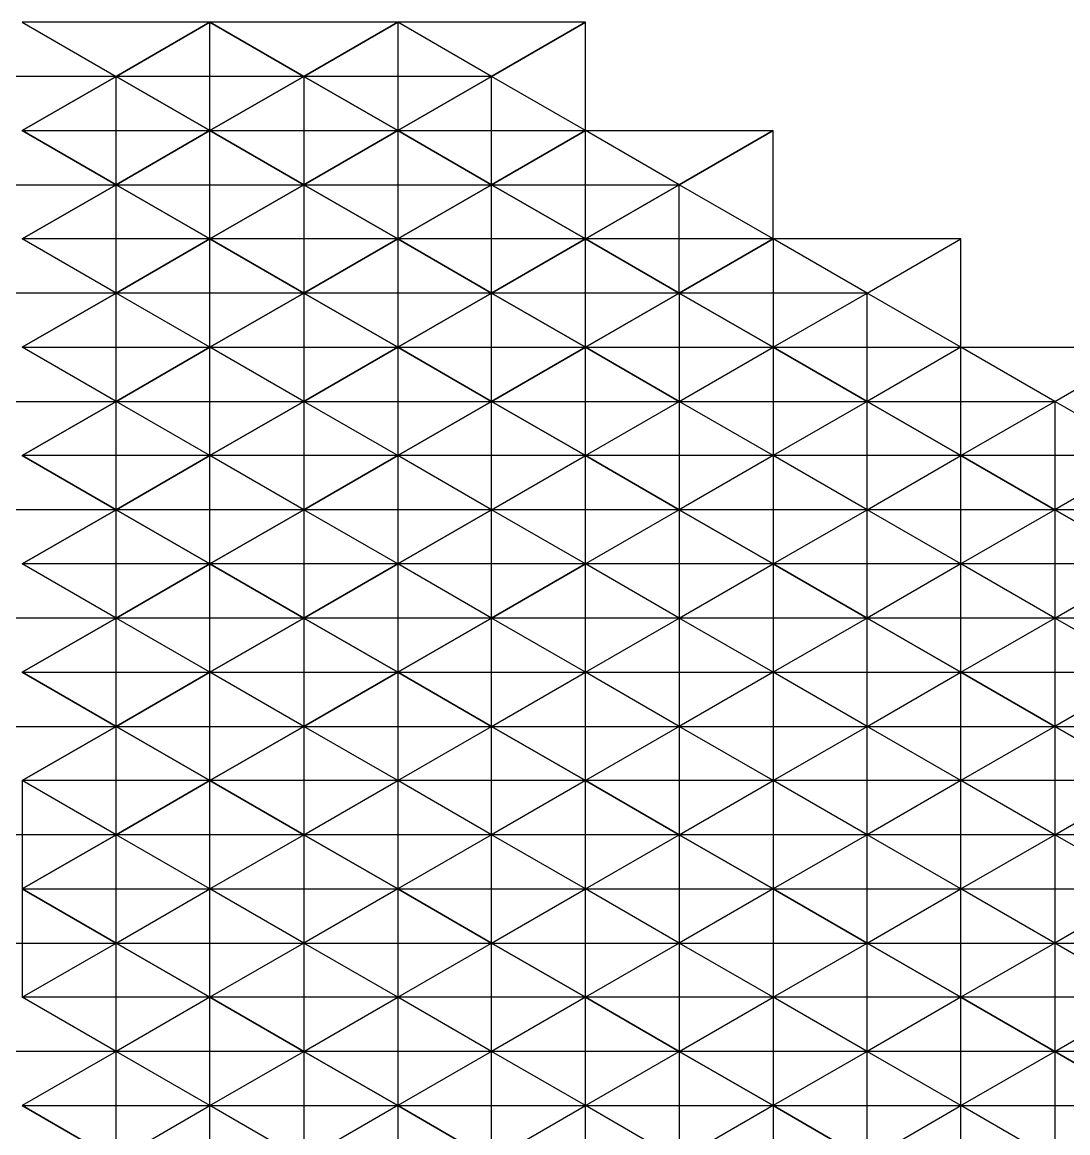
# Model space of a CAD drawing. Header units: millimetres. Extents: x 1123.9 to 1169.6, y 955.4 to 1004.6.
# Drawn here: x 1147.82 to 1159.4, y 992.26 to 1004.56 of the extents above; entities that cross this region are included whole.
import ezdxf

# ---------------------------------------------------------------- set-up
doc = ezdxf.new("R2010")
doc.units = ezdxf.units.MM
for name, color, linetype in [('diagonals1', 3, 'Continuous'), ('diagonals2', 2, 'Continuous'), ('Layer1', 7, 'Continuous'), ('Layer2', 4, 'Continuous'), ('Layer3', 6, 'Continuous')]:
    doc.layers.add(name, color=color, linetype=linetype)

msp = doc.modelspace()

# ---------------------------------------------------------------- linework, layer by layer
at = {"layer": 'diagonals1'}
for p, q in [((1147.821, 1004.557, 143.334), (1148.86, 1003.957, 144.539)), ((1149.899, 1004.557, 143.348), (1148.86, 1003.957, 144.539)), ((1150.938, 1003.957, 144.582), (1149.899, 1004.557, 143.348)), ((1150.938, 1003.957, 144.582), (1151.978, 1004.557, 143.391)), ((1153.017, 1003.957, 144.654), (1151.978, 1004.557, 143.391)), ((1154.056, 1004.557, 143.463), (1153.017, 1003.957, 144.654)), ((1148.86, 1003.957, 144.539), (1147.821, 1003.357, 143.147)), ((1148.86, 1003.957, 144.539), (1149.899, 1003.357, 143.161)), ((1149.899, 1003.357, 143.161), (1150.938, 1003.957, 144.582)), ((1151.978, 1003.357, 143.205), (1150.938, 1003.957, 144.582)), ((1153.017, 1003.957, 144.654), (1151.978, 1003.357, 143.205)), ((1154.056, 1003.357, 143.276), (1153.017, 1003.957, 144.654)), ((1148.86, 1002.757, 144.352), (1147.821, 1003.357, 143.147)), ((1148.86, 1002.757, 144.352), (1149.899, 1003.357, 143.161)), ((1149.899, 1003.357, 143.161), (1150.938, 1002.757, 144.395)), ((1151.978, 1003.357, 143.205), (1150.938, 1002.757, 144.395)), ((1153.017, 1002.757, 144.467), (1151.978, 1003.357, 143.205)), ((1153.017, 1002.757, 144.467), (1154.056, 1003.357, 143.276)), ((1155.095, 1002.757, 144.568), (1154.056, 1003.357, 143.276)), ((1156.135, 1003.357, 143.377), (1155.095, 1002.757, 144.568)), ((1147.821, 1002.157, 142.97), (1148.86, 1002.757, 144.352)), ((1149.899, 1002.157, 142.984), (1148.86, 1002.757, 144.352)), ((1150.938, 1002.757, 144.395), (1149.899, 1002.157, 142.984)), ((1150.938, 1002.757, 144.395), (1151.978, 1002.157, 143.027)), ((1151.978, 1002.157, 143.027), (1153.017, 1002.757, 144.467)), ((1154.056, 1002.157, 143.099), (1153.017, 1002.757, 144.467)), ((1155.095, 1002.757, 144.568), (1154.056, 1002.157, 143.099)), ((1156.135, 1002.157, 143.2), (1155.095, 1002.757, 144.568)), ((1148.86, 1001.557, 144.175), (1147.821, 1002.157, 142.97)), ((1149.899, 1002.157, 142.984), (1148.86, 1001.557, 144.175)), ((1150.938, 1001.557, 144.218), (1149.899, 1002.157, 142.984)), ((1150.938, 1001.557, 144.218), (1151.978, 1002.157, 143.027)), ((1151.978, 1002.157, 143.027), (1153.017, 1001.557, 144.29)), ((1154.056, 1002.157, 143.099), (1153.017, 1001.557, 144.29)), ((1155.095, 1001.557, 144.39), (1154.056, 1002.157, 143.099)), ((1155.095, 1001.557, 144.39), (1156.135, 1002.157, 143.2)), ((1157.174, 1001.557, 144.52), (1156.135, 1002.157, 143.2)), ((1157.174, 1001.557, 144.52), (1158.213, 1002.157, 143.329)), ((1148.86, 1001.557, 144.175), (1147.821, 1000.957, 142.803)), ((1149.899, 1000.957, 142.817), (1148.86, 1001.557, 144.175)), ((1149.899, 1000.957, 142.817), (1150.938, 1001.557, 144.218)), ((1151.978, 1000.957, 142.86), (1150.938, 1001.557, 144.218)), ((1153.017, 1001.557, 144.29), (1151.978, 1000.957, 142.86)), ((1153.017, 1001.557, 144.29), (1154.056, 1000.957, 142.932)), ((1154.056, 1000.957, 142.932), (1155.095, 1001.557, 144.39)), ((1156.135, 1000.957, 143.032), (1155.095, 1001.557, 144.39)), ((1156.135, 1000.957, 143.032), (1157.174, 1001.557, 144.52)), ((1158.213, 1000.957, 143.161), (1157.174, 1001.557, 144.52)), ((1148.86, 1000.357, 144.007), (1147.821, 1000.957, 142.803)), ((1148.86, 1000.357, 144.007), (1149.899, 1000.957, 142.817)), ((1150.938, 1000.357, 144.05), (1149.899, 1000.957, 142.817)), ((1151.978, 1000.957, 142.86), (1150.938, 1000.357, 144.05)), ((1153.017, 1000.357, 144.122), (1151.978, 1000.957, 142.86)), ((1153.017, 1000.357, 144.122), (1154.056, 1000.957, 142.932)), ((1154.056, 1000.957, 142.932), (1155.095, 1000.357, 144.223)), ((1155.095, 1000.357, 144.223), (1156.135, 1000.957, 143.032)), ((1157.174, 1000.357, 144.352), (1156.135, 1000.957, 143.032)), ((1158.213, 1000.957, 143.161), (1157.174, 1000.357, 144.352)), ((1159.253, 1000.357, 144.51), (1158.213, 1000.957, 143.161)), ((1159.253, 1000.357, 144.51), (1160.292, 1000.957, 143.32)), ((1147.821, 999.757, 142.645), (1148.86, 1000.357, 144.007)), ((1149.899, 999.757, 142.659), (1148.86, 1000.357, 144.007)), ((1150.938, 1000.357, 144.05), (1149.899, 999.757, 142.659)), ((1151.978, 999.757, 142.702), (1150.938, 1000.357, 144.05)), ((1151.978, 999.757, 142.702), (1153.017, 1000.357, 144.122)), ((1154.056, 999.757, 142.774), (1153.017, 1000.357, 144.122)), ((1154.056, 999.757, 142.774), (1155.095, 1000.357, 144.223)), ((1156.135, 999.757, 142.874), (1155.095, 1000.357, 144.223)), ((1157.174, 1000.357, 144.352), (1156.135, 999.757, 142.874)), ((1158.213, 999.757, 143.003), (1157.174, 1000.357, 144.352)), ((1158.213, 999.757, 143.003), (1159.253, 1000.357, 144.51)), ((1160.292, 999.757, 143.161), (1159.253, 1000.357, 144.51)), ((1148.86, 999.157, 143.85), (1147.821, 999.757, 142.645)), ((1149.899, 999.757, 142.659), (1148.86, 999.157, 143.85)), ((1150.938, 999.157, 143.893), (1149.899, 999.757, 142.659)), ((1150.938, 999.157, 143.893), (1151.978, 999.757, 142.702)), ((1153.017, 999.157, 143.964), (1151.978, 999.757, 142.702)), ((1153.017, 999.157, 143.964), (1154.056, 999.757, 142.774)), ((1155.095, 999.157, 144.065), (1154.056, 999.757, 142.774)), ((1156.135, 999.757, 142.874), (1155.095, 999.157, 144.065)), ((1157.174, 999.157, 144.194), (1156.135, 999.757, 142.874)), ((1157.174, 999.157, 144.194), (1158.213, 999.757, 143.003)), ((1159.253, 999.157, 144.352), (1158.213, 999.757, 143.003)), ((1160.292, 999.757, 143.161), (1159.253, 999.157, 144.352)), ((1148.86, 999.157, 143.85), (1147.821, 998.557, 142.497)), ((1149.899, 998.557, 142.511), (1148.86, 999.157, 143.85)), ((1149.899, 998.557, 142.511), (1150.938, 999.157, 143.893)), ((1151.978, 998.557, 142.554), (1150.938, 999.157, 143.893)), ((1153.017, 999.157, 143.964), (1151.978, 998.557, 142.554)), ((1154.056, 998.557, 142.626), (1153.017, 999.157, 143.964)), ((1155.095, 999.157, 144.065), (1154.056, 998.557, 142.626)), ((1156.135, 998.557, 142.726), (1155.095, 999.157, 144.065)), ((1156.135, 998.557, 142.726), (1157.174, 999.157, 144.194)), ((1158.213, 998.557, 142.855), (1157.174, 999.157, 144.194)), ((1159.253, 999.157, 144.352), (1158.213, 998.557, 142.855)), ((1160.292, 998.557, 143.013), (1159.253, 999.157, 144.352)), ((1148.86, 997.957, 143.702), (1147.821, 998.557, 142.497)), ((1148.86, 997.957, 143.702), (1149.899, 998.557, 142.511)), ((1150.938, 997.957, 143.745), (1149.899, 998.557, 142.511)), ((1151.978, 998.557, 142.554), (1150.938, 997.957, 143.745)), ((1153.017, 997.957, 143.816), (1151.978, 998.557, 142.554)), ((1153.017, 997.957, 143.816), (1154.056, 998.557, 142.626)), ((1155.095, 997.957, 143.917), (1154.056, 998.557, 142.626)), ((1155.095, 997.957, 143.917), (1156.135, 998.557, 142.726)), ((1157.174, 997.957, 144.046), (1156.135, 998.557, 142.726)), ((1158.213, 998.557, 142.855), (1157.174, 997.957, 144.046)), ((1159.253, 997.957, 144.204), (1158.213, 998.557, 142.855)), ((1159.253, 997.957, 144.204), (1160.292, 998.557, 143.013)), ((1147.821, 997.357, 142.359), (1148.86, 997.957, 143.702)), ((1149.899, 997.357, 142.373), (1148.86, 997.957, 143.702)), ((1150.938, 997.957, 143.745), (1149.899, 997.357, 142.373)), ((1151.978, 997.357, 142.416), (1150.938, 997.957, 143.745)), ((1151.978, 997.357, 142.416), (1153.017, 997.957, 143.816)), ((1154.056, 997.357, 142.488), (1153.017, 997.957, 143.816)), ((1154.056, 997.357, 142.488), (1155.095, 997.957, 143.917)), ((1156.135, 997.357, 142.588), (1155.095, 997.957, 143.917)), ((1157.174, 997.957, 144.046), (1156.135, 997.357, 142.588)), ((1158.213, 997.357, 142.717), (1157.174, 997.957, 144.046)), ((1158.213, 997.357, 142.717), (1159.253, 997.957, 144.204)), ((1160.292, 997.357, 142.874), (1159.253, 997.957, 144.204)), ((1148.86, 996.757, 143.564), (1147.821, 997.357, 142.359)), ((1149.899, 997.357, 142.373), (1148.86, 996.757, 143.564)), ((1150.938, 996.757, 143.607), (1149.899, 997.357, 142.373)), ((1150.938, 996.757, 143.607), (1151.978, 997.357, 142.416)), ((1153.017, 996.757, 143.678), (1151.978, 997.357, 142.416)), ((1153.017, 996.757, 143.678), (1154.056, 997.357, 142.488)), ((1155.095, 996.757, 143.778), (1154.056, 997.357, 142.488)), ((1156.135, 997.357, 142.588), (1155.095, 996.757, 143.778)), ((1157.174, 996.757, 143.907), (1156.135, 997.357, 142.588)), ((1157.174, 996.757, 143.907), (1158.213, 997.357, 142.717)), ((1159.253, 996.757, 144.065), (1158.213, 997.357, 142.717)), ((1160.292, 997.357, 142.874), (1159.253, 996.757, 144.065)), ((1148.86, 996.757, 143.564), (1147.821, 996.157, 142.23)), ((1149.899, 996.157, 142.245), (1148.86, 996.757, 143.564)), ((1149.899, 996.157, 142.245), (1150.938, 996.757, 143.607)), ((1151.978, 996.157, 142.287), (1150.938, 996.757, 143.607)), ((1151.978, 996.157, 142.287), (1153.017, 996.757, 143.678)), ((1154.056, 996.157, 142.359), (1153.017, 996.757, 143.678)), ((1155.095, 996.757, 143.778), (1154.056, 996.157, 142.359)), ((1156.135, 996.157, 142.459), (1155.095, 996.757, 143.778)), ((1156.135, 996.157, 142.459), (1157.174, 996.757, 143.907)), ((1158.213, 996.157, 142.588), (1157.174, 996.757, 143.907)), ((1159.253, 996.757, 144.065), (1158.213, 996.157, 142.588)), ((1160.292, 996.157, 142.745), (1159.253, 996.757, 144.065)), ((1148.86, 995.557, 143.435), (1147.821, 996.157, 142.23)), ((1148.86, 995.557, 143.435), (1149.899, 996.157, 142.245)), ((1150.938, 995.557, 143.478), (1149.899, 996.157, 142.245)), ((1150.938, 995.557, 143.478), (1151.978, 996.157, 142.287)), ((1153.017, 995.557, 143.549), (1151.978, 996.157, 142.287)), ((1154.056, 996.157, 142.359), (1153.017, 995.557, 143.549)), ((1155.095, 995.557, 143.65), (1154.056, 996.157, 142.359)), ((1155.095, 995.557, 143.65), (1156.135, 996.157, 142.459)), ((1157.174, 995.557, 143.778), (1156.135, 996.157, 142.459)), ((1158.213, 996.157, 142.588), (1157.174, 995.557, 143.778)), ((1159.253, 995.557, 143.936), (1158.213, 996.157, 142.588)), ((1159.253, 995.557, 143.936), (1160.292, 996.157, 142.745)), ((1147.821, 994.957, 142.111), (1148.86, 995.557, 143.435)), ((1149.899, 994.957, 142.126), (1148.86, 995.557, 143.435)), ((1149.899, 994.957, 142.126), (1150.938, 995.557, 143.478)), ((1151.978, 994.957, 142.168), (1150.938, 995.557, 143.478)), ((1153.017, 995.557, 143.549), (1151.978, 994.957, 142.168)), ((1154.056, 994.957, 142.24), (1153.017, 995.557, 143.549)), ((1154.056, 994.957, 142.24), (1155.095, 995.557, 143.65)), ((1156.135, 994.957, 142.34), (1155.095, 995.557, 143.65)), ((1157.174, 995.557, 143.778), (1156.135, 994.957, 142.34)), ((1158.213, 994.957, 142.469), (1157.174, 995.557, 143.778)), ((1158.213, 994.957, 142.469), (1159.253, 995.557, 143.936)), ((1160.292, 994.957, 142.626), (1159.253, 995.557, 143.936)), ((1148.86, 994.357, 143.316), (1147.821, 994.957, 142.111)), ((1148.86, 994.357, 143.316), (1149.899, 994.957, 142.126)), ((1150.938, 994.357, 143.359), (1149.899, 994.957, 142.126)), ((1151.978, 994.957, 142.168), (1150.938, 994.357, 143.359)), ((1153.017, 994.357, 143.43), (1151.978, 994.957, 142.168)), ((1153.017, 994.357, 143.43), (1154.056, 994.957, 142.24)), ((1155.095, 994.357, 143.53), (1154.056, 994.957, 142.24)), ((1156.135, 994.957, 142.34), (1155.095, 994.357, 143.53)), ((1157.174, 994.357, 143.659), (1156.135, 994.957, 142.34)), ((1157.174, 994.357, 143.659), (1158.213, 994.957, 142.469)), ((1159.253, 994.357, 143.816), (1158.213, 994.957, 142.469)), ((1160.292, 994.957, 142.626), (1159.253, 994.357, 143.816)), ((1147.821, 993.757, 142.002), (1148.86, 994.357, 143.316)), ((1149.899, 993.757, 142.016), (1148.86, 994.357, 143.316)), ((1150.938, 994.357, 143.359), (1149.899, 993.757, 142.016)), ((1151.978, 993.757, 142.059), (1150.938, 994.357, 143.359)), ((1151.978, 993.757, 142.059), (1153.017, 994.357, 143.43)), ((1154.056, 993.757, 142.13), (1153.017, 994.357, 143.43)), ((1155.095, 994.357, 143.53), (1154.056, 993.757, 142.13)), ((1156.135, 993.757, 142.23), (1155.095, 994.357, 143.53)), ((1156.135, 993.757, 142.23), (1157.174, 994.357, 143.659)), ((1158.213, 993.757, 142.359), (1157.174, 994.357, 143.659)), ((1159.253, 994.357, 143.816), (1158.213, 993.757, 142.359)), ((1160.292, 993.757, 142.516), (1159.253, 994.357, 143.816)), ((1148.86, 993.157, 143.207), (1147.821, 993.757, 142.002)), ((1149.899, 993.757, 142.016), (1148.86, 993.157, 143.207)), ((1150.938, 993.157, 143.25), (1149.899, 993.757, 142.016)), ((1150.938, 993.157, 143.25), (1151.978, 993.757, 142.059)), ((1153.017, 993.157, 143.321), (1151.978, 993.757, 142.059)), ((1154.056, 993.757, 142.13), (1153.017, 993.157, 143.321)), ((1155.095, 993.157, 143.421), (1154.056, 993.757, 142.13)), ((1155.095, 993.157, 143.421), (1156.135, 993.757, 142.23)), ((1157.174, 993.157, 143.549), (1156.135, 993.757, 142.23)), ((1158.213, 993.757, 142.359), (1157.174, 993.157, 143.549)), ((1159.253, 993.157, 143.707), (1158.213, 993.757, 142.359)), ((1159.253, 993.157, 143.707), (1160.292, 993.757, 142.516)), ((1148.86, 993.157, 143.207), (1147.821, 992.557, 141.902)), ((1149.899, 992.557, 141.916), (1148.86, 993.157, 143.207)), ((1149.899, 992.557, 141.916), (1150.938, 993.157, 143.25)), ((1151.978, 992.557, 141.959), (1150.938, 993.157, 143.25)), ((1153.017, 993.157, 143.321), (1151.978, 992.557, 141.959)), ((1154.056, 992.557, 142.031), (1153.017, 993.157, 143.321)), ((1154.056, 992.557, 142.031), (1155.095, 993.157, 143.421)), ((1156.135, 992.557, 142.13), (1155.095, 993.157, 143.421)), ((1157.174, 993.157, 143.549), (1156.135, 992.557, 142.13)), ((1158.213, 992.557, 142.259), (1157.174, 993.157, 143.549)), ((1158.213, 992.557, 142.259), (1159.253, 993.157, 143.707)), ((1160.292, 992.557, 142.416), (1159.253, 993.157, 143.707)), ((1147.821, 992.557, 141.902), (1148.86, 991.957, 143.107)), ((1148.86, 991.957, 143.107), (1149.899, 992.557, 141.916)), ((1150.938, 991.957, 143.15), (1149.899, 992.557, 141.916)), ((1151.978, 992.557, 141.959), (1150.938, 991.957, 143.15)), ((1153.017, 991.957, 143.221), (1151.978, 992.557, 141.959)), ((1153.017, 991.957, 143.221), (1154.056, 992.557, 142.031)), ((1155.095, 991.957, 143.321), (1154.056, 992.557, 142.031)), ((1156.135, 992.557, 142.13), (1155.095, 991.957, 143.321)), ((1157.174, 991.957, 143.449), (1156.135, 992.557, 142.13)), ((1157.174, 991.957, 143.449), (1158.213, 992.557, 142.259)), ((1159.253, 991.957, 143.607), (1158.213, 992.557, 142.259))]:
    msp.add_line(p, q, dxfattribs=at)
at = {"layer": 'diagonals2'}
for p, q in [((1147.821, 1004.557, 143.334), (1148.86, 1003.957, 142.139)), ((1148.86, 1003.957, 142.139), (1149.899, 1004.557, 143.348)), ((1149.899, 1004.557, 143.348), (1150.938, 1003.957, 142.182)), ((1151.978, 1004.557, 143.391), (1150.938, 1003.957, 142.182)), ((1153.017, 1003.957, 142.254), (1151.978, 1004.557, 143.391)), ((1153.017, 1003.957, 142.254), (1154.056, 1004.557, 143.463)), ((1147.821, 1003.357, 143.147), (1148.86, 1003.957, 142.139)), ((1149.899, 1003.357, 143.161), (1148.86, 1003.957, 142.139)), ((1150.938, 1003.957, 142.182), (1149.899, 1003.357, 143.161)), ((1150.938, 1003.957, 142.182), (1151.978, 1003.357, 143.205)), ((1151.978, 1003.357, 143.205), (1153.017, 1003.957, 142.254)), ((1154.056, 1003.357, 143.276), (1153.017, 1003.957, 142.254)), ((1147.821, 1003.357, 143.147), (1148.86, 1002.757, 141.952)), ((1149.899, 1003.357, 143.161), (1148.86, 1002.757, 141.952)), ((1150.938, 1002.757, 141.995), (1149.899, 1003.357, 143.161)), ((1150.938, 1002.757, 141.995), (1151.978, 1003.357, 143.205)), ((1151.978, 1003.357, 143.205), (1153.017, 1002.757, 142.067)), ((1154.056, 1003.357, 143.276), (1153.017, 1002.757, 142.067)), ((1155.095, 1002.757, 142.168), (1154.056, 1003.357, 143.276)), ((1155.095, 1002.757, 142.168), (1156.135, 1003.357, 143.377)), ((1148.86, 1002.757, 141.952), (1147.821, 1002.157, 142.97)), ((1148.86, 1002.757, 141.952), (1149.899, 1002.157, 142.984)), ((1149.899, 1002.157, 142.984), (1150.938, 1002.757, 141.995)), ((1151.978, 1002.157, 143.027), (1150.938, 1002.757, 141.995)), ((1153.017, 1002.757, 142.067), (1151.978, 1002.157, 143.027)), ((1153.017, 1002.757, 142.067), (1154.056, 1002.157, 143.099)), ((1154.056, 1002.157, 143.099), (1155.095, 1002.757, 142.168)), ((1156.135, 1002.157, 143.2), (1155.095, 1002.757, 142.168)), ((1148.86, 1001.557, 141.775), (1147.821, 1002.157, 142.97)), ((1148.86, 1001.557, 141.775), (1149.899, 1002.157, 142.984)), ((1149.899, 1002.157, 142.984), (1150.938, 1001.557, 141.818)), ((1151.978, 1002.157, 143.027), (1150.938, 1001.557, 141.818)), ((1153.017, 1001.557, 141.89), (1151.978, 1002.157, 143.027)), ((1153.017, 1001.557, 141.89), (1154.056, 1002.157, 143.099)), ((1154.056, 1002.157, 143.099), (1155.095, 1001.557, 141.99)), ((1156.135, 1002.157, 143.2), (1155.095, 1001.557, 141.99)), ((1157.174, 1001.557, 142.12), (1156.135, 1002.157, 143.2)), ((1157.174, 1001.557, 142.12), (1158.213, 1002.157, 143.329)), ((1147.821, 1000.957, 142.803), (1148.86, 1001.557, 141.775)), ((1149.899, 1000.957, 142.817), (1148.86, 1001.557, 141.775)), ((1150.938, 1001.557, 141.818), (1149.899, 1000.957, 142.817)), ((1150.938, 1001.557, 141.818), (1151.978, 1000.957, 142.86)), ((1151.978, 1000.957, 142.86), (1153.017, 1001.557, 141.89)), ((1154.056, 1000.957, 142.932), (1153.017, 1001.557, 141.89)), ((1155.095, 1001.557, 141.99), (1154.056, 1000.957, 142.932)), ((1155.095, 1001.557, 141.99), (1156.135, 1000.957, 143.032)), ((1156.135, 1000.957, 143.032), (1157.174, 1001.557, 142.12)), ((1158.213, 1000.957, 143.161), (1157.174, 1001.557, 142.12)), ((1148.86, 1000.357, 141.607), (1147.821, 1000.957, 142.803)), ((1149.899, 1000.957, 142.817), (1148.86, 1000.357, 141.607)), ((1150.938, 1000.357, 141.65), (1149.899, 1000.957, 142.817)), ((1150.938, 1000.357, 141.65), (1151.978, 1000.957, 142.86)), ((1151.978, 1000.957, 142.86), (1153.017, 1000.357, 141.722)), ((1154.056, 1000.957, 142.932), (1153.017, 1000.357, 141.722)), ((1155.095, 1000.357, 141.823), (1154.056, 1000.957, 142.932)), ((1155.095, 1000.357, 141.823), (1156.135, 1000.957, 143.032)), ((1156.135, 1000.957, 143.032), (1157.174, 1000.357, 141.952)), ((1158.213, 1000.957, 143.161), (1157.174, 1000.357, 141.952)), ((1159.253, 1000.357, 142.11), (1158.213, 1000.957, 143.161)), ((1159.253, 1000.357, 142.11), (1160.292, 1000.957, 143.32)), ((1148.86, 1000.357, 141.607), (1147.821, 999.757, 142.645)), ((1149.899, 999.757, 142.659), (1148.86, 1000.357, 141.607)), ((1149.899, 999.757, 142.659), (1150.938, 1000.357, 141.65)), ((1151.978, 999.757, 142.702), (1150.938, 1000.357, 141.65)), ((1153.017, 1000.357, 141.722), (1151.978, 999.757, 142.702)), ((1153.017, 1000.357, 141.722), (1154.056, 999.757, 142.774)), ((1154.056, 999.757, 142.774), (1155.095, 1000.357, 141.823)), ((1156.135, 999.757, 142.874), (1155.095, 1000.357, 141.823)), ((1157.174, 1000.357, 141.952), (1156.135, 999.757, 142.874)), ((1157.174, 1000.357, 141.952), (1158.213, 999.757, 143.003)), ((1158.213, 999.757, 143.003), (1159.253, 1000.357, 142.11)), ((1160.292, 999.757, 143.161), (1159.253, 1000.357, 142.11)), ((1147.821, 999.757, 142.645), (1148.86, 999.157, 141.45)), ((1148.86, 999.157, 141.45), (1149.899, 999.757, 142.659)), ((1150.938, 999.157, 141.493), (1149.899, 999.757, 142.659)), ((1151.978, 999.757, 142.702), (1150.938, 999.157, 141.493)), ((1153.017, 999.157, 141.564), (1151.978, 999.757, 142.702)), ((1153.017, 999.157, 141.564), (1154.056, 999.757, 142.774)), ((1154.056, 999.757, 142.774), (1155.095, 999.157, 141.665)), ((1156.135, 999.757, 142.874), (1155.095, 999.157, 141.665)), ((1157.174, 999.157, 141.794), (1156.135, 999.757, 142.874)), ((1157.174, 999.157, 141.794), (1158.213, 999.757, 143.003)), ((1158.213, 999.757, 143.003), (1159.253, 999.157, 141.952)), ((1160.292, 999.757, 143.161), (1159.253, 999.157, 141.952)), ((1147.821, 998.557, 142.497), (1148.86, 999.157, 141.45)), ((1148.86, 999.157, 141.45), (1149.899, 998.557, 142.511)), ((1150.938, 999.157, 141.493), (1149.899, 998.557, 142.511)), ((1151.978, 998.557, 142.554), (1150.938, 999.157, 141.493)), ((1151.978, 998.557, 142.554), (1153.017, 999.157, 141.564)), ((1154.056, 998.557, 142.626), (1153.017, 999.157, 141.564)), ((1155.095, 999.157, 141.665), (1154.056, 998.557, 142.626)), ((1155.095, 999.157, 141.665), (1156.135, 998.557, 142.726)), ((1156.135, 998.557, 142.726), (1157.174, 999.157, 141.794)), ((1158.213, 998.557, 142.855), (1157.174, 999.157, 141.794)), ((1159.253, 999.157, 141.952), (1158.213, 998.557, 142.855)), ((1159.253, 999.157, 141.952), (1160.292, 998.557, 143.013)), ((1148.86, 997.957, 141.302), (1147.821, 998.557, 142.497)), ((1149.899, 998.557, 142.511), (1148.86, 997.957, 141.302)), ((1149.899, 998.557, 142.511), (1150.938, 997.957, 141.345)), ((1150.938, 997.957, 141.345), (1151.978, 998.557, 142.554)), ((1153.017, 997.957, 141.416), (1151.978, 998.557, 142.554)), ((1154.056, 998.557, 142.626), (1153.017, 997.957, 141.416)), ((1155.095, 997.957, 141.517), (1154.056, 998.557, 142.626)), ((1155.095, 997.957, 141.517), (1156.135, 998.557, 142.726)), ((1156.135, 998.557, 142.726), (1157.174, 997.957, 141.646)), ((1158.213, 998.557, 142.855), (1157.174, 997.957, 141.646)), ((1159.253, 997.957, 141.804), (1158.213, 998.557, 142.855)), ((1159.253, 997.957, 141.804), (1160.292, 998.557, 143.013)), ((1148.86, 997.957, 141.302), (1147.821, 997.357, 142.359)), ((1149.899, 997.357, 142.373), (1148.86, 997.957, 141.302)), ((1149.899, 997.357, 142.373), (1150.938, 997.957, 141.345)), ((1150.938, 997.957, 141.345), (1151.978, 997.357, 142.416)), ((1153.017, 997.957, 141.416), (1151.978, 997.357, 142.416)), ((1154.056, 997.357, 142.488), (1153.017, 997.957, 141.416)), ((1154.056, 997.357, 142.488), (1155.095, 997.957, 141.517)), ((1156.135, 997.357, 142.588), (1155.095, 997.957, 141.517)), ((1157.174, 997.957, 141.646), (1156.135, 997.357, 142.588)), ((1157.174, 997.957, 141.646), (1158.213, 997.357, 142.717)), ((1158.213, 997.357, 142.717), (1159.253, 997.957, 141.804)), ((1160.292, 997.357, 142.874), (1159.253, 997.957, 141.804)), ((1147.821, 997.357, 142.359), (1148.86, 996.757, 141.164)), ((1148.86, 996.757, 141.164), (1149.899, 997.357, 142.373)), ((1150.938, 996.757, 141.207), (1149.899, 997.357, 142.373)), ((1151.978, 997.357, 142.416), (1150.938, 996.757, 141.207)), ((1151.978, 997.357, 142.416), (1153.017, 996.757, 141.278)), ((1153.017, 996.757, 141.278), (1154.056, 997.357, 142.488)), ((1155.095, 996.757, 141.378), (1154.056, 997.357, 142.488)), ((1156.135, 997.357, 142.588), (1155.095, 996.757, 141.378)), ((1157.174, 996.757, 141.507), (1156.135, 997.357, 142.588)), ((1157.174, 996.757, 141.507), (1158.213, 997.357, 142.717)), ((1158.213, 997.357, 142.717), (1159.253, 996.757, 141.665)), ((1160.292, 997.357, 142.874), (1159.253, 996.757, 141.665)), ((1147.821, 996.157, 142.23), (1148.86, 996.757, 141.164)), ((1148.86, 996.757, 141.164), (1149.899, 996.157, 142.245)), ((1150.938, 996.757, 141.207), (1149.899, 996.157, 142.245)), ((1151.978, 996.157, 142.287), (1150.938, 996.757, 141.207)), ((1151.978, 996.157, 142.287), (1153.017, 996.757, 141.278)), ((1153.017, 996.757, 141.278), (1154.056, 996.157, 142.359)), ((1155.095, 996.757, 141.378), (1154.056, 996.157, 142.359)), ((1156.135, 996.157, 142.459), (1155.095, 996.757, 141.378)), ((1156.135, 996.157, 142.459), (1157.174, 996.757, 141.507)), ((1158.213, 996.157, 142.588), (1157.174, 996.757, 141.507)), ((1159.253, 996.757, 141.665), (1158.213, 996.157, 142.588)), ((1159.253, 996.757, 141.665), (1160.292, 996.157, 142.745)), ((1148.86, 995.557, 141.035), (1147.821, 996.157, 142.23)), ((1149.899, 996.157, 142.245), (1148.86, 995.557, 141.035)), ((1149.899, 996.157, 142.245), (1150.938, 995.557, 141.078)), ((1150.938, 995.557, 141.078), (1151.978, 996.157, 142.287)), ((1153.017, 995.557, 141.149), (1151.978, 996.157, 142.287)), ((1154.056, 996.157, 142.359), (1153.017, 995.557, 141.149)), ((1154.056, 996.157, 142.359), (1155.095, 995.557, 141.25)), ((1155.095, 995.557, 141.25), (1156.135, 996.157, 142.459)), ((1157.174, 995.557, 141.378), (1156.135, 996.157, 142.459)), ((1158.213, 996.157, 142.588), (1157.174, 995.557, 141.378)), ((1159.253, 995.557, 141.536), (1158.213, 996.157, 142.588)), ((1159.253, 995.557, 141.536), (1160.292, 996.157, 142.745)), ((1148.86, 995.557, 141.035), (1147.821, 994.957, 142.111)), ((1149.899, 994.957, 142.126), (1148.86, 995.557, 141.035)), ((1149.899, 994.957, 142.126), (1150.938, 995.557, 141.078)), ((1150.938, 995.557, 141.078), (1151.978, 994.957, 142.168)), ((1153.017, 995.557, 141.149), (1151.978, 994.957, 142.168)), ((1154.056, 994.957, 142.24), (1153.017, 995.557, 141.149)), ((1154.056, 994.957, 142.24), (1155.095, 995.557, 141.25)), ((1155.095, 995.557, 141.25), (1156.135, 994.957, 142.34)), ((1157.174, 995.557, 141.378), (1156.135, 994.957, 142.34)), ((1158.213, 994.957, 142.469), (1157.174, 995.557, 141.378)), ((1158.213, 994.957, 142.469), (1159.253, 995.557, 141.536)), ((1160.292, 994.957, 142.626), (1159.253, 995.557, 141.536)), ((1147.821, 994.957, 142.111), (1148.86, 994.357, 140.916)), ((1148.86, 994.357, 140.916), (1149.899, 994.957, 142.126)), ((1150.938, 994.357, 140.959), (1149.899, 994.957, 142.126)), ((1151.978, 994.957, 142.168), (1150.938, 994.357, 140.959)), ((1151.978, 994.957, 142.168), (1153.017, 994.357, 141.03)), ((1153.017, 994.357, 141.03), (1154.056, 994.957, 142.24)), ((1155.095, 994.357, 141.13), (1154.056, 994.957, 142.24)), ((1156.135, 994.957, 142.34), (1155.095, 994.357, 141.13)), ((1156.135, 994.957, 142.34), (1156.135, 994.957, 142.34)), ((1156.135, 994.957, 142.34), (1157.174, 994.357, 141.259)), ((1157.174, 994.357, 141.259), (1158.213, 994.957, 142.469)), ((1159.253, 994.357, 141.416), (1158.213, 994.957, 142.469)), ((1160.292, 994.957, 142.626), (1159.253, 994.357, 141.416)), ((1147.821, 993.757, 142.002), (1148.86, 994.357, 140.916)), ((1148.86, 994.357, 140.916), (1149.899, 993.757, 142.016)), ((1150.938, 994.357, 140.959), (1149.899, 993.757, 142.016)), ((1151.978, 993.757, 142.059), (1150.938, 994.357, 140.959)), ((1151.978, 993.757, 142.059), (1153.017, 994.357, 141.03)), ((1153.017, 994.357, 141.03), (1154.056, 993.757, 142.13)), ((1155.095, 994.357, 141.13), (1154.056, 993.757, 142.13)), ((1156.135, 993.757, 142.23), (1155.095, 994.357, 141.13)), ((1156.135, 993.757, 142.23), (1157.174, 994.357, 141.259)), ((1157.174, 994.357, 141.259), (1158.213, 993.757, 142.359)), ((1159.253, 994.357, 141.416), (1158.213, 993.757, 142.359)), ((1160.292, 993.757, 142.516), (1159.253, 994.357, 141.416)), ((1148.86, 993.157, 140.807), (1147.821, 993.757, 142.002)), ((1149.899, 993.757, 142.016), (1148.86, 993.157, 140.807)), ((1149.899, 993.757, 142.016), (1150.938, 993.157, 140.85)), ((1150.938, 993.157, 140.85), (1151.978, 993.757, 142.059)), ((1153.017, 993.157, 140.921), (1151.978, 993.757, 142.059)), ((1154.056, 993.757, 142.13), (1153.017, 993.157, 140.921)), ((1154.056, 993.757, 142.13), (1155.095, 993.157, 141.021)), ((1155.095, 993.157, 141.021), (1156.135, 993.757, 142.23)), ((1157.174, 993.157, 141.149), (1156.135, 993.757, 142.23)), ((1158.213, 993.757, 142.359), (1157.174, 993.157, 141.149)), ((1158.213, 993.757, 142.359), (1159.253, 993.157, 141.307)), ((1159.253, 993.157, 141.307), (1160.292, 993.757, 142.516)), ((1148.86, 993.157, 140.807), (1147.821, 992.557, 141.902)), ((1149.899, 992.557, 141.916), (1148.86, 993.157, 140.807)), ((1149.899, 992.557, 141.916), (1150.938, 993.157, 140.85)), ((1150.938, 993.157, 140.85), (1151.978, 992.557, 141.959)), ((1153.017, 993.157, 140.921), (1151.978, 992.557, 141.959)), ((1154.056, 992.557, 142.031), (1153.017, 993.157, 140.921)), ((1154.056, 992.557, 142.031), (1155.095, 993.157, 141.021)), ((1155.095, 993.157, 141.021), (1156.135, 992.557, 142.13)), ((1157.174, 993.157, 141.149), (1156.135, 992.557, 142.13)), ((1158.213, 992.557, 142.259), (1157.174, 993.157, 141.149)), ((1158.213, 992.557, 142.259), (1159.253, 993.157, 141.307)), ((1159.253, 993.157, 141.307), (1160.292, 992.557, 142.416)), ((1148.86, 991.957, 140.707), (1147.821, 992.557, 141.902)), ((1148.86, 991.957, 140.707), (1149.899, 992.557, 141.916)), ((1150.938, 991.957, 140.75), (1149.899, 992.557, 141.916)), ((1151.978, 992.557, 141.959), (1150.938, 991.957, 140.75)), ((1151.978, 992.557, 141.959), (1153.017, 991.957, 140.821)), ((1153.017, 991.957, 140.821), (1154.056, 992.557, 142.031)), ((1155.095, 991.957, 140.921), (1154.056, 992.557, 142.031)), ((1156.135, 992.557, 142.13), (1155.095, 991.957, 140.921)), ((1156.135, 992.557, 142.13), (1157.174, 991.957, 141.049)), ((1157.174, 991.957, 141.049), (1158.213, 992.557, 142.259)), ((1159.253, 991.957, 141.207), (1158.213, 992.557, 142.259))]:
    msp.add_line(p, q, dxfattribs=at)
at = {"layer": 'Layer1'}
for p, q in [((1148.86, 1003.957, 144.539), (1146.781, 1003.957, 144.524)), ((1150.938, 1003.957, 144.582), (1148.86, 1003.957, 144.539)), ((1148.86, 1002.757, 144.352), (1148.86, 1003.957, 144.539)), ((1153.017, 1003.957, 144.654), (1150.938, 1003.957, 144.582)), ((1150.938, 1003.957, 144.582), (1150.938, 1002.757, 144.395)), ((1153.017, 1002.757, 144.467), (1153.017, 1003.957, 144.654)), ((1146.781, 1002.757, 144.338), (1148.86, 1002.757, 144.352)), ((1148.86, 1002.757, 144.352), (1150.938, 1002.757, 144.395)), ((1148.86, 1001.557, 144.175), (1148.86, 1002.757, 144.352)), ((1150.938, 1002.757, 144.395), (1153.017, 1002.757, 144.467)), ((1150.938, 1002.757, 144.395), (1150.938, 1001.557, 144.218)), ((1153.017, 1002.757, 144.467), (1155.095, 1002.757, 144.568)), ((1153.017, 1001.557, 144.29), (1153.017, 1002.757, 144.467)), ((1155.095, 1001.557, 144.39), (1155.095, 1002.757, 144.568)), ((1148.86, 1001.557, 144.175), (1146.781, 1001.557, 144.16)), ((1150.938, 1001.557, 144.218), (1148.86, 1001.557, 144.175)), ((1148.86, 1000.357, 144.007), (1148.86, 1001.557, 144.175)), ((1153.017, 1001.557, 144.29), (1150.938, 1001.557, 144.218)), ((1150.938, 1001.557, 144.218), (1150.938, 1000.357, 144.05)), ((1155.095, 1001.557, 144.39), (1153.017, 1001.557, 144.29)), ((1153.017, 1000.357, 144.122), (1153.017, 1001.557, 144.29)), ((1157.174, 1001.557, 144.52), (1155.095, 1001.557, 144.39)), ((1155.095, 1001.557, 144.39), (1155.095, 1001.557, 144.39)), ((1155.095, 1001.557, 144.39), (1155.095, 1000.357, 144.223)), ((1157.174, 1000.357, 144.352), (1157.174, 1001.557, 144.52)), ((1146.781, 1000.357, 143.993), (1148.86, 1000.357, 144.007)), ((1148.86, 1000.357, 144.007), (1150.938, 1000.357, 144.05)), ((1148.86, 999.157, 143.85), (1148.86, 1000.357, 144.007)), ((1150.938, 1000.357, 144.05), (1153.017, 1000.357, 144.122)), ((1150.938, 1000.357, 144.05), (1150.938, 999.157, 143.893)), ((1153.017, 1000.357, 144.122), (1155.095, 1000.357, 144.223)), ((1153.017, 999.157, 143.964), (1153.017, 1000.357, 144.122)), ((1155.095, 1000.357, 144.223), (1157.174, 1000.357, 144.352)), ((1155.095, 1000.357, 144.223), (1155.095, 999.157, 144.065)), ((1157.174, 1000.357, 144.352), (1159.253, 1000.357, 144.51)), ((1157.174, 999.157, 144.194), (1157.174, 1000.357, 144.352)), ((1159.253, 1000.357, 144.51), (1159.253, 999.157, 144.352)), ((1148.86, 999.157, 143.85), (1146.781, 999.157, 143.836)), ((1150.938, 999.157, 143.893), (1148.86, 999.157, 143.85)), ((1148.86, 997.957, 143.702), (1148.86, 999.157, 143.85)), ((1153.017, 999.157, 143.964), (1150.938, 999.157, 143.893)), ((1150.938, 999.157, 143.893), (1150.938, 997.957, 143.745)), ((1155.095, 999.157, 144.065), (1153.017, 999.157, 143.964)), ((1153.017, 997.957, 143.816), (1153.017, 999.157, 143.964)), ((1157.174, 999.157, 144.194), (1155.095, 999.157, 144.065)), ((1155.095, 999.157, 144.065), (1155.095, 997.957, 143.917)), ((1159.253, 999.157, 144.352), (1157.174, 999.157, 144.194)), ((1157.174, 997.957, 144.046), (1157.174, 999.157, 144.194)), ((1161.331, 999.157, 144.539), (1159.253, 999.157, 144.352)), ((1159.253, 999.157, 144.352), (1159.253, 997.957, 144.204)), ((1148.86, 997.957, 143.702), (1146.781, 997.957, 143.688)), ((1150.938, 997.957, 143.745), (1148.86, 997.957, 143.702)), ((1148.86, 996.757, 143.564), (1148.86, 997.957, 143.702)), ((1153.017, 997.957, 143.816), (1150.938, 997.957, 143.745)), ((1150.938, 997.957, 143.745), (1150.938, 996.757, 143.607)), ((1155.095, 997.957, 143.917), (1153.017, 997.957, 143.816)), ((1153.017, 996.757, 143.678), (1153.017, 997.957, 143.816)), ((1157.174, 997.957, 144.046), (1155.095, 997.957, 143.917)), ((1155.095, 997.957, 143.917), (1155.095, 996.757, 143.778)), ((1159.253, 997.957, 144.204), (1157.174, 997.957, 144.046)), ((1157.174, 996.757, 143.907), (1157.174, 997.957, 144.046)), ((1161.331, 997.957, 144.39), (1159.253, 997.957, 144.204)), ((1159.253, 997.957, 144.204), (1159.253, 996.757, 144.065)), ((1146.781, 996.757, 143.549), (1148.86, 996.757, 143.564)), ((1148.86, 996.757, 143.564), (1150.938, 996.757, 143.607)), ((1148.86, 995.557, 143.435), (1148.86, 996.757, 143.564)), ((1150.938, 996.757, 143.607), (1153.017, 996.757, 143.678)), ((1150.938, 996.757, 143.607), (1150.938, 995.557, 143.478)), ((1153.017, 996.757, 143.678), (1155.095, 996.757, 143.778)), ((1153.017, 995.557, 143.549), (1153.017, 996.757, 143.678)), ((1155.095, 996.757, 143.778), (1157.174, 996.757, 143.907)), ((1155.095, 996.757, 143.778), (1155.095, 995.557, 143.65)), ((1157.174, 996.757, 143.907), (1159.253, 996.757, 144.065)), ((1157.174, 995.557, 143.778), (1157.174, 996.757, 143.907)), ((1159.253, 996.757, 144.065), (1161.331, 996.757, 144.251)), ((1159.253, 996.757, 144.065), (1159.253, 995.557, 143.936)), ((1148.86, 995.557, 143.435), (1146.781, 995.557, 143.421)), ((1150.938, 995.557, 143.478), (1148.86, 995.557, 143.435)), ((1148.86, 994.357, 143.316), (1148.86, 995.557, 143.435)), ((1153.017, 995.557, 143.549), (1150.938, 995.557, 143.478)), ((1150.938, 995.557, 143.478), (1150.938, 994.357, 143.359)), ((1155.095, 995.557, 143.65), (1153.017, 995.557, 143.549)), ((1153.017, 994.357, 143.43), (1153.017, 995.557, 143.549)), ((1157.174, 995.557, 143.778), (1155.095, 995.557, 143.65)), ((1155.095, 995.557, 143.65), (1155.095, 994.357, 143.53)), ((1159.253, 995.557, 143.936), (1157.174, 995.557, 143.778)), ((1157.174, 994.357, 143.659), (1157.174, 995.557, 143.778)), ((1161.331, 995.557, 144.122), (1159.253, 995.557, 143.936)), ((1159.253, 995.557, 143.936), (1159.253, 994.357, 143.816)), ((1146.781, 994.357, 143.302), (1148.86, 994.357, 143.316)), ((1148.86, 994.357, 143.316), (1150.938, 994.357, 143.359)), ((1148.86, 993.157, 143.207), (1148.86, 994.357, 143.316)), ((1150.938, 994.357, 143.359), (1153.017, 994.357, 143.43)), ((1150.938, 994.357, 143.359), (1150.938, 993.157, 143.25)), ((1153.017, 994.357, 143.43), (1155.095, 994.357, 143.53)), ((1153.017, 993.157, 143.321), (1153.017, 994.357, 143.43)), ((1155.095, 994.357, 143.53), (1157.174, 994.357, 143.659)), ((1155.095, 994.357, 143.53), (1155.095, 993.157, 143.421)), ((1157.174, 994.357, 143.659), (1159.253, 994.357, 143.816)), ((1157.174, 993.157, 143.549), (1157.174, 994.357, 143.659)), ((1159.253, 994.357, 143.816), (1161.331, 994.357, 144.003)), ((1159.253, 994.357, 143.816), (1159.253, 993.157, 143.707)), ((1148.86, 993.157, 143.207), (1146.781, 993.157, 143.193)), ((1150.938, 993.157, 143.25), (1148.86, 993.157, 143.207)), ((1148.86, 991.957, 143.107), (1148.86, 993.157, 143.207)), ((1153.017, 993.157, 143.321), (1150.938, 993.157, 143.25)), ((1150.938, 993.157, 143.25), (1150.938, 991.957, 143.15)), ((1155.095, 993.157, 143.421), (1153.017, 993.157, 143.321)), ((1153.017, 991.957, 143.221), (1153.017, 993.157, 143.321)), ((1157.174, 993.157, 143.549), (1155.095, 993.157, 143.421)), ((1155.095, 993.157, 143.421), (1155.095, 991.957, 143.321)), ((1159.253, 993.157, 143.707), (1157.174, 993.157, 143.549)), ((1157.174, 991.957, 143.449), (1157.174, 993.157, 143.549)), ((1161.331, 993.157, 143.893), (1159.253, 993.157, 143.707)), ((1159.253, 993.157, 143.707), (1159.253, 991.957, 143.607))]:
    msp.add_line(p, q, dxfattribs=at)
at = {"layer": 'Layer2'}
for p, q in [((1149.899, 1004.557, 143.348), (1147.821, 1004.557, 143.334)), ((1151.978, 1004.557, 143.391), (1149.899, 1004.557, 143.348)), ((1149.899, 1003.357, 143.161), (1149.899, 1004.557, 143.348)), ((1154.056, 1004.557, 143.463), (1151.978, 1004.557, 143.391)), ((1151.978, 1004.557, 143.391), (1151.978, 1003.357, 143.205)), ((1154.056, 1003.357, 143.276), (1154.056, 1004.557, 143.463)), ((1147.821, 1003.357, 143.147), (1149.899, 1003.357, 143.161)), ((1149.899, 1003.357, 143.161), (1151.978, 1003.357, 143.205)), ((1149.899, 1002.157, 142.984), (1149.899, 1003.357, 143.161)), ((1151.978, 1003.357, 143.205), (1154.056, 1003.357, 143.276)), ((1151.978, 1003.357, 143.205), (1151.978, 1002.157, 143.027)), ((1154.056, 1003.357, 143.276), (1156.135, 1003.357, 143.377)), ((1154.056, 1002.157, 143.099), (1154.056, 1003.357, 143.276)), ((1156.135, 1002.157, 143.2), (1156.135, 1003.357, 143.377)), ((1149.899, 1002.157, 142.984), (1147.821, 1002.157, 142.97)), ((1151.978, 1002.157, 143.027), (1149.899, 1002.157, 142.984)), ((1149.899, 1000.957, 142.817), (1149.899, 1002.157, 142.984)), ((1154.056, 1002.157, 143.099), (1151.978, 1002.157, 143.027)), ((1151.978, 1002.157, 143.027), (1151.978, 1000.957, 142.86)), ((1156.135, 1002.157, 143.2), (1154.056, 1002.157, 143.099)), ((1154.056, 1000.957, 142.932), (1154.056, 1002.157, 143.099)), ((1158.213, 1002.157, 143.329), (1156.135, 1002.157, 143.2)), ((1156.135, 1002.157, 143.2), (1156.135, 1002.157, 143.2)), ((1156.135, 1002.157, 143.2), (1156.135, 1000.957, 143.032)), ((1158.213, 1000.957, 143.161), (1158.213, 1002.157, 143.329)), ((1147.821, 1000.957, 142.803), (1149.899, 1000.957, 142.817)), ((1149.899, 1000.957, 142.817), (1151.978, 1000.957, 142.86)), ((1149.899, 999.757, 142.659), (1149.899, 1000.957, 142.817)), ((1151.978, 1000.957, 142.86), (1154.056, 1000.957, 142.932)), ((1151.978, 1000.957, 142.86), (1151.978, 999.757, 142.702)), ((1154.056, 1000.957, 142.932), (1156.135, 1000.957, 143.032)), ((1154.056, 999.757, 142.774), (1154.056, 1000.957, 142.932)), ((1156.135, 1000.957, 143.032), (1158.213, 1000.957, 143.161)), ((1156.135, 1000.957, 143.032), (1156.135, 999.757, 142.874)), ((1158.213, 1000.957, 143.161), (1160.292, 1000.957, 143.32)), ((1158.213, 999.757, 143.003), (1158.213, 1000.957, 143.161)), ((1149.899, 999.757, 142.659), (1147.821, 999.757, 142.645)), ((1151.978, 999.757, 142.702), (1149.899, 999.757, 142.659)), ((1149.899, 998.557, 142.511), (1149.899, 999.757, 142.659)), ((1154.056, 999.757, 142.774), (1151.978, 999.757, 142.702)), ((1151.978, 999.757, 142.702), (1151.978, 998.557, 142.554)), ((1156.135, 999.757, 142.874), (1154.056, 999.757, 142.774)), ((1154.056, 998.557, 142.626), (1154.056, 999.757, 142.774)), ((1158.213, 999.757, 143.003), (1156.135, 999.757, 142.874)), ((1156.135, 999.757, 142.874), (1156.135, 998.557, 142.726)), ((1160.292, 999.757, 143.161), (1158.213, 999.757, 143.003)), ((1158.213, 998.557, 142.855), (1158.213, 999.757, 143.003)), ((1149.899, 998.557, 142.511), (1147.821, 998.557, 142.497)), ((1151.978, 998.557, 142.554), (1149.899, 998.557, 142.511)), ((1149.899, 997.357, 142.373), (1149.899, 998.557, 142.511)), ((1154.056, 998.557, 142.626), (1151.978, 998.557, 142.554)), ((1151.978, 998.557, 142.554), (1151.978, 997.357, 142.416)), ((1156.135, 998.557, 142.726), (1154.056, 998.557, 142.626)), ((1154.056, 997.357, 142.488), (1154.056, 998.557, 142.626)), ((1158.213, 998.557, 142.855), (1156.135, 998.557, 142.726)), ((1156.135, 998.557, 142.726), (1156.135, 997.357, 142.588)), ((1160.292, 998.557, 143.013), (1158.213, 998.557, 142.855)), ((1158.213, 997.357, 142.717), (1158.213, 998.557, 142.855)), ((1147.821, 997.357, 142.359), (1149.899, 997.357, 142.373)), ((1149.899, 997.357, 142.373), (1151.978, 997.357, 142.416)), ((1149.899, 996.157, 142.245), (1149.899, 997.357, 142.373)), ((1151.978, 997.357, 142.416), (1154.056, 997.357, 142.488)), ((1151.978, 997.357, 142.416), (1151.978, 996.157, 142.287)), ((1154.056, 997.357, 142.488), (1156.135, 997.357, 142.588)), ((1154.056, 996.157, 142.359), (1154.056, 997.357, 142.488)), ((1156.135, 997.357, 142.588), (1158.213, 997.357, 142.717)), ((1156.135, 997.357, 142.588), (1156.135, 996.157, 142.459)), ((1158.213, 997.357, 142.717), (1160.292, 997.357, 142.874)), ((1158.213, 996.157, 142.588), (1158.213, 997.357, 142.717)), ((1149.899, 996.157, 142.245), (1147.821, 996.157, 142.23)), ((1147.821, 996.157, 142.23), (1147.821, 994.957, 142.111)), ((1151.978, 996.157, 142.287), (1149.899, 996.157, 142.245)), ((1149.899, 994.957, 142.126), (1149.899, 996.157, 142.245)), ((1154.056, 996.157, 142.359), (1151.978, 996.157, 142.287)), ((1151.978, 996.157, 142.287), (1151.978, 994.957, 142.168)), ((1156.135, 996.157, 142.459), (1154.056, 996.157, 142.359)), ((1154.056, 994.957, 142.24), (1154.056, 996.157, 142.359)), ((1158.213, 996.157, 142.588), (1156.135, 996.157, 142.459)), ((1156.135, 996.157, 142.459), (1156.135, 994.957, 142.34)), ((1160.292, 996.157, 142.745), (1158.213, 996.157, 142.588)), ((1158.213, 994.957, 142.469), (1158.213, 996.157, 142.588)), ((1147.821, 994.957, 142.111), (1149.899, 994.957, 142.126)), ((1147.821, 994.957, 142.111), (1147.821, 993.757, 142.002)), ((1149.899, 994.957, 142.126), (1151.978, 994.957, 142.168)), ((1149.899, 993.757, 142.016), (1149.899, 994.957, 142.126)), ((1151.978, 994.957, 142.168), (1154.056, 994.957, 142.24)), ((1151.978, 994.957, 142.168), (1151.978, 993.757, 142.059)), ((1154.056, 994.957, 142.24), (1156.135, 994.957, 142.34)), ((1154.056, 993.757, 142.13), (1154.056, 994.957, 142.24)), ((1156.135, 994.957, 142.34), (1158.213, 994.957, 142.469)), ((1156.135, 994.957, 142.34), (1156.135, 993.757, 142.23)), ((1158.213, 994.957, 142.469), (1160.292, 994.957, 142.626)), ((1158.213, 993.757, 142.359), (1158.213, 994.957, 142.469)), ((1149.899, 993.757, 142.016), (1147.821, 993.757, 142.002)), ((1151.978, 993.757, 142.059), (1149.899, 993.757, 142.016)), ((1149.899, 992.557, 141.916), (1149.899, 993.757, 142.016)), ((1154.056, 993.757, 142.13), (1151.978, 993.757, 142.059)), ((1151.978, 993.757, 142.059), (1151.978, 992.557, 141.959)), ((1156.135, 993.757, 142.23), (1154.056, 993.757, 142.13)), ((1154.056, 992.557, 142.031), (1154.056, 993.757, 142.13)), ((1158.213, 993.757, 142.359), (1156.135, 993.757, 142.23)), ((1156.135, 993.757, 142.23), (1156.135, 992.557, 142.13)), ((1160.292, 993.757, 142.516), (1158.213, 993.757, 142.359)), ((1158.213, 992.557, 142.259), (1158.213, 993.757, 142.359)), ((1147.821, 992.557, 141.902), (1149.899, 992.557, 141.916)), ((1149.899, 992.557, 141.916), (1151.978, 992.557, 141.959)), ((1149.899, 991.357, 141.826), (1149.899, 992.557, 141.916)), ((1151.978, 992.557, 141.959), (1154.056, 992.557, 142.031)), ((1151.978, 992.557, 141.959), (1151.978, 991.357, 141.869)), ((1154.056, 992.557, 142.031), (1156.135, 992.557, 142.13)), ((1154.056, 991.357, 141.94), (1154.056, 992.557, 142.031)), ((1156.135, 992.557, 142.13), (1158.213, 992.557, 142.259)), ((1156.135, 992.557, 142.13), (1156.135, 991.357, 142.04)), ((1158.213, 992.557, 142.259), (1160.292, 992.557, 142.416)), ((1158.213, 991.357, 142.168), (1158.213, 992.557, 142.259))]:
    msp.add_line(p, q, dxfattribs=at)
at = {"layer": 'Layer3'}
for p, q in [((1148.86, 1003.957, 142.139), (1146.781, 1003.957, 142.124)), ((1150.938, 1003.957, 142.182), (1148.86, 1003.957, 142.139)), ((1148.86, 1002.757, 141.952), (1148.86, 1003.957, 142.139)), ((1153.017, 1003.957, 142.254), (1150.938, 1003.957, 142.182)), ((1150.938, 1003.957, 142.182), (1150.938, 1002.757, 141.995)), ((1153.017, 1002.757, 142.067), (1153.017, 1003.957, 142.254)), ((1146.781, 1002.757, 141.938), (1148.86, 1002.757, 141.952)), ((1148.86, 1002.757, 141.952), (1150.938, 1002.757, 141.995)), ((1148.86, 1001.557, 141.775), (1148.86, 1002.757, 141.952)), ((1150.938, 1002.757, 141.995), (1153.017, 1002.757, 142.067)), ((1150.938, 1002.757, 141.995), (1150.938, 1001.557, 141.818)), ((1153.017, 1002.757, 142.067), (1155.095, 1002.757, 142.168)), ((1153.017, 1001.557, 141.89), (1153.017, 1002.757, 142.067)), ((1155.095, 1001.557, 141.99), (1155.095, 1002.757, 142.168)), ((1148.86, 1001.557, 141.775), (1146.781, 1001.557, 141.76)), ((1150.938, 1001.557, 141.818), (1148.86, 1001.557, 141.775)), ((1148.86, 1000.357, 141.607), (1148.86, 1001.557, 141.775)), ((1153.017, 1001.557, 141.89), (1150.938, 1001.557, 141.818)), ((1150.938, 1001.557, 141.818), (1150.938, 1000.357, 141.65)), ((1155.095, 1001.557, 141.99), (1153.017, 1001.557, 141.89)), ((1153.017, 1000.357, 141.722), (1153.017, 1001.557, 141.89)), ((1157.174, 1001.557, 142.12), (1155.095, 1001.557, 141.99)), ((1155.095, 1001.557, 141.99), (1155.095, 1001.557, 141.99)), ((1155.095, 1001.557, 141.99), (1155.095, 1000.357, 141.823)), ((1157.174, 1000.357, 141.952), (1157.174, 1001.557, 142.12)), ((1146.781, 1000.357, 141.593), (1148.86, 1000.357, 141.607)), ((1148.86, 1000.357, 141.607), (1150.938, 1000.357, 141.65)), ((1148.86, 999.157, 141.45), (1148.86, 1000.357, 141.607)), ((1150.938, 1000.357, 141.65), (1153.017, 1000.357, 141.722)), ((1150.938, 1000.357, 141.65), (1150.938, 999.157, 141.493)), ((1153.017, 1000.357, 141.722), (1155.095, 1000.357, 141.823)), ((1153.017, 999.157, 141.564), (1153.017, 1000.357, 141.722)), ((1155.095, 1000.357, 141.823), (1157.174, 1000.357, 141.952)), ((1155.095, 1000.357, 141.823), (1155.095, 999.157, 141.665)), ((1157.174, 1000.357, 141.952), (1159.253, 1000.357, 142.11)), ((1157.174, 999.157, 141.794), (1157.174, 1000.357, 141.952)), ((1159.253, 1000.357, 142.11), (1159.253, 999.157, 141.952)), ((1148.86, 999.157, 141.45), (1146.781, 999.157, 141.436)), ((1150.938, 999.157, 141.493), (1148.86, 999.157, 141.45)), ((1148.86, 997.957, 141.302), (1148.86, 999.157, 141.45)), ((1153.017, 999.157, 141.564), (1150.938, 999.157, 141.493)), ((1150.938, 999.157, 141.493), (1150.938, 997.957, 141.345)), ((1155.095, 999.157, 141.665), (1153.017, 999.157, 141.564)), ((1153.017, 997.957, 141.416), (1153.017, 999.157, 141.564)), ((1157.174, 999.157, 141.794), (1155.095, 999.157, 141.665)), ((1155.095, 999.157, 141.665), (1155.095, 997.957, 141.517)), ((1159.253, 999.157, 141.952), (1157.174, 999.157, 141.794)), ((1157.174, 997.957, 141.646), (1157.174, 999.157, 141.794)), ((1161.331, 999.157, 142.139), (1159.253, 999.157, 141.952)), ((1159.253, 999.157, 141.952), (1159.253, 997.957, 141.804)), ((1148.86, 997.957, 141.302), (1146.781, 997.957, 141.288)), ((1150.938, 997.957, 141.345), (1148.86, 997.957, 141.302)), ((1148.86, 996.757, 141.164), (1148.86, 997.957, 141.302)), ((1153.017, 997.957, 141.416), (1150.938, 997.957, 141.345)), ((1150.938, 997.957, 141.345), (1150.938, 996.757, 141.207)), ((1155.095, 997.957, 141.517), (1153.017, 997.957, 141.416)), ((1153.017, 996.757, 141.278), (1153.017, 997.957, 141.416)), ((1157.174, 997.957, 141.646), (1155.095, 997.957, 141.517)), ((1155.095, 997.957, 141.517), (1155.095, 996.757, 141.378)), ((1159.253, 997.957, 141.804), (1157.174, 997.957, 141.646)), ((1157.174, 996.757, 141.507), (1157.174, 997.957, 141.646)), ((1161.331, 997.957, 141.99), (1159.253, 997.957, 141.804)), ((1159.253, 997.957, 141.804), (1159.253, 996.757, 141.665)), ((1146.781, 996.757, 141.149), (1148.86, 996.757, 141.164)), ((1148.86, 996.757, 141.164), (1150.938, 996.757, 141.207)), ((1148.86, 995.557, 141.035), (1148.86, 996.757, 141.164)), ((1150.938, 996.757, 141.207), (1153.017, 996.757, 141.278)), ((1150.938, 996.757, 141.207), (1150.938, 995.557, 141.078)), ((1153.017, 996.757, 141.278), (1155.095, 996.757, 141.378)), ((1153.017, 995.557, 141.149), (1153.017, 996.757, 141.278)), ((1155.095, 996.757, 141.378), (1157.174, 996.757, 141.507)), ((1155.095, 996.757, 141.378), (1155.095, 995.557, 141.25)), ((1157.174, 996.757, 141.507), (1159.253, 996.757, 141.665)), ((1157.174, 995.557, 141.378), (1157.174, 996.757, 141.507)), ((1159.253, 996.757, 141.665), (1161.331, 996.757, 141.851)), ((1159.253, 996.757, 141.665), (1159.253, 995.557, 141.536)), ((1148.86, 995.557, 141.035), (1146.781, 995.557, 141.021)), ((1150.938, 995.557, 141.078), (1148.86, 995.557, 141.035)), ((1148.86, 994.357, 140.916), (1148.86, 995.557, 141.035)), ((1153.017, 995.557, 141.149), (1150.938, 995.557, 141.078)), ((1150.938, 995.557, 141.078), (1150.938, 994.357, 140.959)), ((1155.095, 995.557, 141.25), (1153.017, 995.557, 141.149)), ((1153.017, 994.357, 141.03), (1153.017, 995.557, 141.149)), ((1157.174, 995.557, 141.378), (1155.095, 995.557, 141.25)), ((1155.095, 995.557, 141.25), (1155.095, 994.357, 141.13)), ((1159.253, 995.557, 141.536), (1157.174, 995.557, 141.378)), ((1157.174, 994.357, 141.259), (1157.174, 995.557, 141.378)), ((1161.331, 995.557, 141.722), (1159.253, 995.557, 141.536)), ((1159.253, 995.557, 141.536), (1159.253, 994.357, 141.416)), ((1146.781, 994.357, 140.902), (1148.86, 994.357, 140.916)), ((1148.86, 994.357, 140.916), (1150.938, 994.357, 140.959)), ((1148.86, 993.157, 140.807), (1148.86, 994.357, 140.916)), ((1150.938, 994.357, 140.959), (1153.017, 994.357, 141.03)), ((1150.938, 994.357, 140.959), (1150.938, 993.157, 140.85)), ((1153.017, 994.357, 141.03), (1155.095, 994.357, 141.13)), ((1153.017, 993.157, 140.921), (1153.017, 994.357, 141.03)), ((1155.095, 994.357, 141.13), (1157.174, 994.357, 141.259)), ((1155.095, 994.357, 141.13), (1155.095, 993.157, 141.021)), ((1157.174, 994.357, 141.259), (1159.253, 994.357, 141.416)), ((1157.174, 993.157, 141.149), (1157.174, 994.357, 141.259)), ((1159.253, 994.357, 141.416), (1161.331, 994.357, 141.603)), ((1159.253, 994.357, 141.416), (1159.253, 993.157, 141.307)), ((1148.86, 993.157, 140.807), (1146.781, 993.157, 140.793)), ((1150.938, 993.157, 140.85), (1148.86, 993.157, 140.807)), ((1148.86, 991.957, 140.707), (1148.86, 993.157, 140.807)), ((1153.017, 993.157, 140.921), (1150.938, 993.157, 140.85)), ((1150.938, 993.157, 140.85), (1150.938, 991.957, 140.75)), ((1155.095, 993.157, 141.021), (1153.017, 993.157, 140.921)), ((1153.017, 991.957, 140.821), (1153.017, 993.157, 140.921)), ((1157.174, 993.157, 141.149), (1155.095, 993.157, 141.021)), ((1155.095, 993.157, 141.021), (1155.095, 991.957, 140.921)), ((1159.253, 993.157, 141.307), (1157.174, 993.157, 141.149)), ((1157.174, 991.957, 141.049), (1157.174, 993.157, 141.149)), ((1161.331, 993.157, 141.493), (1159.253, 993.157, 141.307)), ((1159.253, 993.157, 141.307), (1159.253, 991.957, 141.207))]:
    msp.add_line(p, q, dxfattribs=at)

doc.saveas('drawing.dxf')
